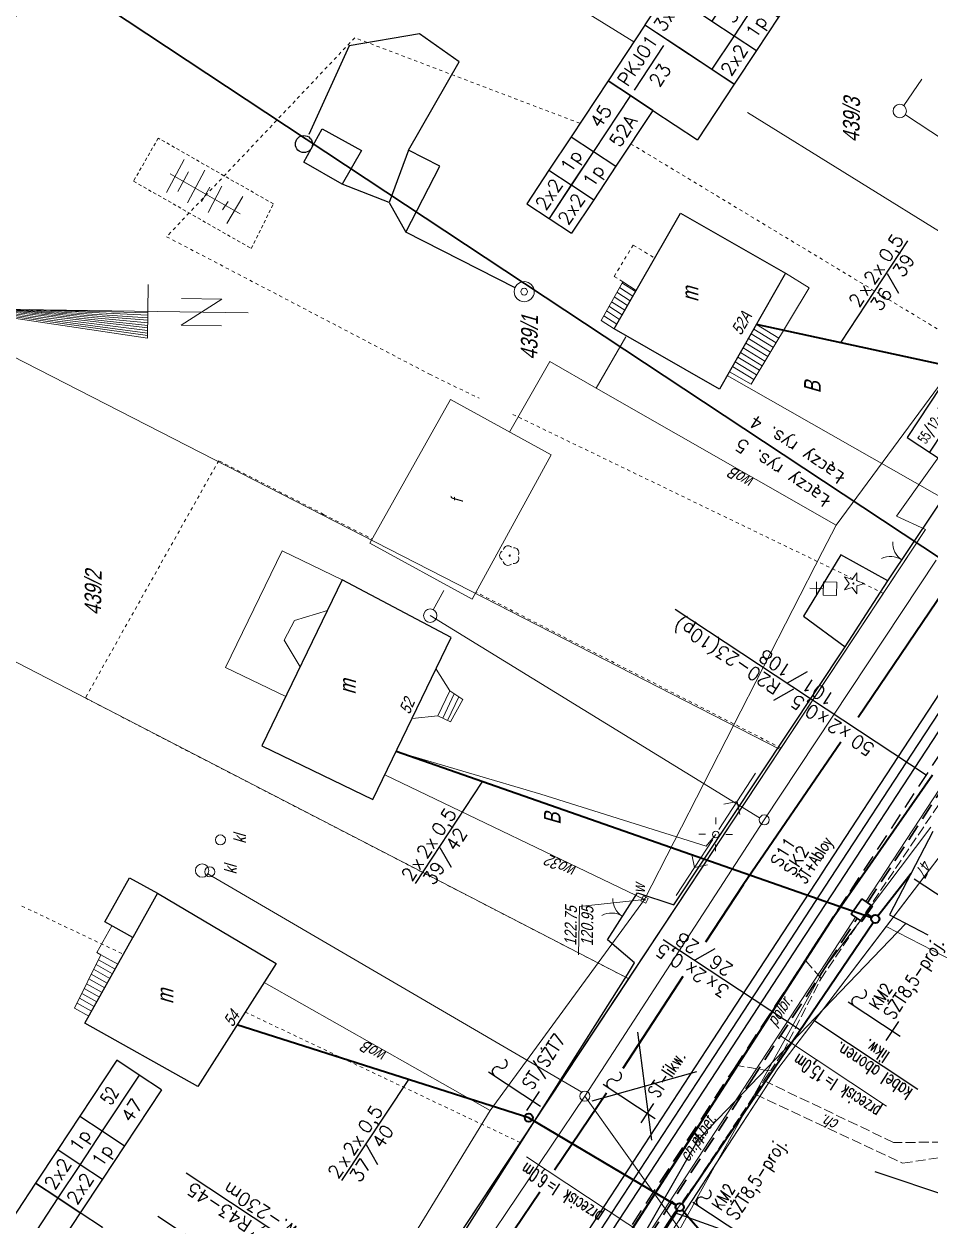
# Model space of a CAD drawing. Header units: millimetres. Extents: x 4848043 to 9699780, y 5827542 to 11659147.
# Drawn here: x 4849184.9 to 4849320.3, y 5830168.3 to 5830347 of the extents above; entities that cross this region are included whole.
import ezdxf
from ezdxf.enums import TextEntityAlignment as Align
from ezdxf.lldxf.tags import DXFTag

# ---------------------------------------------------------------- set-up
doc = ezdxf.new("R2010")
doc.units = ezdxf.units.MM
doc.header["$MEASUREMENT"] = 0
for name, pattern in [('0', [0]), ('BORDER', [1.75, 0.5, -0.25, 0.5, -0.25, 0, -0.25]), ('BTO', [0]), ('BUF', [0]), ('BZN', [1, 0.5, -0.5]), ('DASHED', [0.75, 0.5, -0.25]), ('GUZ', [1, 0.5, -0.5]), ('KOC', [2, 1.5, -0.5]), ('KOJ', [0]), ('KOS', [0]), ('SCH', [0]), ('UPE', [0]), ('UPW', [0]), ('WSQ', [0.85, 0.5, -0.35])]:
    doc.linetypes.add(name, pattern=pattern)
doc.layers.get('0').update_dxf_attribs({"lineweight": 18})
for name, color, linetype, lineweight in [('EADTD_T_0', 7, '0', 18), ('EBTOO_T_6', 7, '0', 18), ('EBTPO_L_2', 7, '0', 18), ('EBTPO_L_6', 9, '0', 18), ('EBUOA_T_1', 251, '0', 25), ('EBUPO_L_6', 7, '0', 18), ('EBUPP_L_3', 6, '0', 25), ('EDZPD_L_0', 251, '0', 18), ('EDZTD_T_0', 7, '0', 25), ('EUZOU_T_0', 251, '0', 18), ('EUZPU_L_4', 251, 'GUZ', 18), ('SDROK_T_1', 251, '0', 18), ('SDRPK_L_0', 7, '0', 35), ('SDRPK_L_2', 251, 'KOC', 18), ('SZAPM_T_0', 251, '0', 18), ('SZOPO_T_0', 251, '0', 18), ('SZZPZ_T_0', 251, '0', 15), ('TEL kable doziemne proj.', 32, 'BORDER', 30), ('TEL kanalizacja tel. proj.', 32, 'DASHED', 30), ('TEL rury opis', 6, 'Continuous', 20), ('TEL studnie projektowane', 32, 'Continuous', 30), ('TES kable napow. proj.', 241, 'LIN_NAPOW_PROJ', 35), ('TES zakończenia projektowane', 4, 'Continuous', 40), ('UEEPA_T_2', 251, '0', 18), ('UEEPON_L_0', 14, 'UPE', 18), ('UKKOA_T_3', 251, '0', 18), ('UKKPA_T_4', 251, '0', 18), ('UKKPA_T_6', 251, '0', 18), ('UKKPOR_L_0', 36, '0', 18), ('UTTPA_T_2', 34, '0', 18), ('UTTPO_L_0', 34, '0', 18), ('UWWOA_T_0', 251, '0', 18), ('UWWOO_T_0', 251, '0', 18), ('UWWPA_T_0', 251, '0', 18), ('UWWPO_L_0', 162, 'UPW', 18), ('UZB słupy telefoniczne', 32, 'Continuous', 30), ('WUKPS_L_1', 251, '0', 18), ('WUKPS_L_2', 251, '0', 18)]:
    doc.layers.add(name, color=color, linetype=linetype, lineweight=lineweight)
doc.layers.add('Kanaliza', color=36, linetype='DASHEDX2', lineweight=18, plot=False)
doc.layers.add('RYS layout', color=7, linetype='Continuous', lineweight=30, plot=False)
for name, color, linetype in [('NR-RYS @ 1', 7, 'Continuous'), ('S-T-DLUG', 30, 'Continuous'), ('SZOPO_L_0', 251, 'BGS'), ('TES kable kanałowe istn.', 140, 'Continuous'), ('TES kable kanałowe likw.', 9, 'KAB_KANAL_LIKW'), ('TES kable kanałowe proj.', 4, 'DASHED'), ('TES kable napow. likw.', 9, 'LIN_NAPOW_LIKW'), ('TES opisy kabli abon.', 30, 'Continuous'), ('TES opisy kabli rozdz.', 30, 'Continuous'), ('TES rury', 6, 'Continuous'), ('TES słup. PD', 6, 'Continuous'), ('TES zakończenia istniejące', 140, 'Continuous'), ('TES zakończenia likwidowane', 9, 'Continuous')]:
    doc.layers.add(name, color=color, linetype=linetype)
doc.styles.add('ROMANS', font='simplex.shx')
doc.styles.add('SIMPLEX', font='simplex.shx', dxfattribs={"width": 0.8, "height": 1.5})
doc.styles.add('Simplex2', font='simplex.shx', dxfattribs={"width": 0.7})
doc.styles.get("Standard").update_dxf_attribs({"font": 'txt', "width": 0.8, "oblique": 15})
doc.linetypes.add('BGS', pattern='A,2.5,[133,ltypeshp.shx,S=0.2,R=0,X=0,Y=0],2.5', length=5)
tags = doc.linetypes.add('DASHEDX2', pattern=[38.1, 25.4, -12.7]).pattern_tags.tags
tags[6:7] = [DXFTag(74, 4), DXFTag(75, 0), DXFTag(340, '0'), DXFTag(46, 1.0), DXFTag(50, 0.0), DXFTag(44, 0.0), DXFTag(45, 0.0)]
tags[4:5] = [DXFTag(74, 4), DXFTag(75, 0), DXFTag(340, '0'), DXFTag(46, 1.0), DXFTag(50, 0.0), DXFTag(44, 0.0), DXFTag(45, 0.0)]
doc.linetypes.add('KAB_KANAL_LIKW', pattern='A,0.5,[131,ltypeshp.shx,S=0.1,R=0,X=-0.1,Y=-0.1],0.2,[131,ltypeshp.shx,S=0.1,R=180,X=-0.1,Y=0.1],0.1', length=0.8)
doc.linetypes.add('LIN_NAPOW_LIKW', pattern='A,0.0001,[131,ltypeshp.shx,S=0.1,R=20,X=0.34023,Y=-0.12817],-0.1,[131,ltypeshp.shx,S=0.1,R=200,X=0.35977,Y=0.12817],-0.3,[135,l_napow.shx,S=0.1,R=0,X=-0.4,Y=0],-0.2,[135,l_napow.shx,S=0.1,R=180,X=0.2,Y=0],-0.2', length=0.8001)
doc.linetypes.add('LIN_NAPOW_PROJ', pattern='A,0.0001,-0.4,[136,l_napow.shx,S=0.1,R=0,X=-0.4,Y=0],-0.2,[137,l_napow.shx,S=0.1,R=0,X=-0.2,Y=0],-0.2', length=0.8001)

# ---------------------------------------------------------------- blocks, each defined once
blk = doc.blocks.new('FIG_2')
at = {"color": 0}
for p, q in [((-0.50583, 0.991555), (0.49417, 0.991555)), ((-0.00583, 0.491555), (-0.00583, 1.491555)), ((0.49417, 0.491555), (-0.50583, 0.491555)), ((-0.50583, 0.491555), (-0.50583, -0.508445)), ((0.49417, -0.508445), (0.49417, 0.491555)), ((-0.50583, -0.508445), (0.49417, -0.508445))]:
    blk.add_line(p, q, dxfattribs=at)
blk = doc.blocks.new('BGB')
at = {"color": 0}
for centre, start, end in [((-1.5, 0.021), 0, 60.404), ((1.5, 0.021), 120, 180.404)]:
    blk.add_arc(centre, 1.5, start, end, dxfattribs=at)
blk = doc.blocks.new('DIG')
at = {"color": 0}
for p, q in [((-0.78225, -0.26495), (-0.3012, 0.09375)), ((-0.4937, 0.6621), (-0.0039, 0.31545)), ((-0.3012, 0.09375), (-0.4937, 0.6621)), ((-0.0039, 0.31545), (0.4771, 0.67415)), ((0.4771, 0.67415), (0.2988, 0.1012)), ((0.2988, 0.1012), (0.7886, -0.24545)), ((-0.18225, -0.2575), (-0.78225, -0.26495)), ((0.01025, -0.82585), (-0.18225, -0.2575)), ((0.1886, -0.2529), (0.01025, -0.82585)), ((0.7886, -0.24545), (0.1886, -0.2529))]:
    blk.add_line(p, q, dxfattribs=at)
blk.add_circle((0, 0), 0.045, dxfattribs=at)
blk = doc.blocks.new('DLI')
at = {"color": 0}
blk.add_circle((0, 0), 0.045, dxfattribs=at)
for centre, start, end in [((-0.357, 0.116), 102.488, 221.918), ((0, 0.375), 30.487, 149.918), ((0.357, 0.116), -41.514, 77.916), ((-0.22, -0.303), 174.489, 293.916), ((0.22, -0.303), -113.512, 5.915)]:
    blk.add_arc(centre, 0.375, start, end, dxfattribs=at)
blk = doc.blocks.new('LAT')
at = {"color": 0}
for p, q in [((0.00809, 0.758155), (0.00809, 1.258155)), ((-1.24191, 0.008155), (-0.74191, 0.008155)), ((0.75809, 0.008155), (1.25809, 0.008155)), ((0.00809, -0.741845), (0.00809, -1.241845))]:
    blk.add_line(p, q, dxfattribs=at)
blk = doc.blocks.new('SLS')
at = {"color": 0}
blk.add_circle((0, 0), 0.25, dxfattribs=at)
blk.add_circle((0, 0), 0.25, dxfattribs=at)
blk = doc.blocks.new('PNN')
at = {"color": 0}
for p, q in [((0.4395, 0.01539), (5.4395, 0.01539)), ((2.9395, 0.01539), (2.2324, 0.72249)), ((2.9395, 0.01539), (2.2324, -0.69171))]:
    blk.add_line(p, q, dxfattribs=at)
blk = doc.blocks.new('UKK')
at = {"color": 0}
blk.add_circle((0, 0), 0.375, dxfattribs=at)
blk = doc.blocks.new('ZAS')
at = {"color": 0}
for p, q in [((0.2, 0.2), (-0.2, 0.2)), ((-0.2, 0.2), (-0.2, -0.2)), ((0.2, -0.2), (0.2, 0.2)), ((-0.2, -0.2), (0.2, -0.2))]:
    blk.add_line(p, q, dxfattribs=at)
blk.add_circle((0, 0), 0.045, dxfattribs=at)
blk = doc.blocks.new('STD')
at = {"color": 0}
for radius in [0.75, 0.25]:
    blk.add_circle((0, 0), radius, dxfattribs=at)
blk = doc.blocks.new('TR-SL1')
blk.add_circle((0, 0), 0.5)
blk = doc.blocks.new('KIER_PLN2')
for p, q in [((0.34, 24.464), (-1.66, -5.536)), ((0.34, 24.464), (-1.66, -5.536)), ((0.34, -20.536), (0.34, 24.464)), ((0.34, 23.089), (-1.47, -5.536)), ((0.34, 21.714), (-1.28, -5.536)), ((0.34, 20.339), (-1.09, -5.536)), ((0.34, 18.964), (-0.9, -5.536)), ((0.34, 17.589), (-0.71, -5.536)), ((0.34, 16.214), (-0.52, -5.536)), ((0.34, 14.839), (-0.33, -5.536)), ((0.34, 13.464), (-0.14, -5.536)), ((0.34, 12.089), (0.05, -5.536)), ((0.34, 10.714), (0.24, -5.536)), ((-1.66, -5.536), (2.34, -5.536)), ((-0.66, -16.536), (-0.66, -10.536)), ((-0.66, -10.536), (1.34, -16.536)), ((1.34, -16.536), (1.34, -10.536))]:
    blk.add_line(p, q)
blk = doc.blocks.new('KB-RZP')
at = {"style": 'SIMPLEX'}
for s, p in [('x', (-4.75, 0.25)), ('x', (-2.783, 0.25)), ('/', (0.5, 0.389))]:
    blk.add_text(s, height=1, dxfattribs=at).set_placement(p)
for tag, p in [('POJ-KAB', (-5.158, 0.25)), ('DL-KAB', (0.19, -1.25))]:
    blk.add_attdef(tag, text='', height=1, dxfattribs=at).set_placement(p, align=Align.RIGHT)
for tag, p in [('KONS-KAB', (-3.5, 0.25)), ('SR-ZYL', (-0.85, 0.25)), ('SEP', (0.835, -1.25))]:
    blk.add_attdef(tag, text='', height=1, dxfattribs=at).set_placement(p, align=Align.CENTER)
for tag, p in [('NR-KAB', (1.5, 0.25)), ('DL-MON', (1.5, -1.25))]:
    blk.add_attdef(tag, p, '', height=1, dxfattribs=at)
at = {"style": 'SIMPLEX', "flags": 1}
blk.add_attdef('TYP-KAB', text='', height=0.5, dxfattribs=at).set_placement((-8.408, 0.25), align=Align.RIGHT)
blk.add_attdef('REJ-SZAF', (7.64, 0.25), '', height=0.5, dxfattribs=at)
blk = doc.blocks.new('KB-IWP')
at = {"style": 'SIMPLEX'}
for p in [(-1.218, 0.25), (0.637, 0.25)]:
    blk.add_text('x', height=1, dxfattribs=at).set_placement(p, align=Align.RIGHT)
for tag, p in [('POJ-KAB', (-2.134, 0.25)), ('DL-KAB', (-0.618, -1.25))]:
    blk.add_attdef(tag, text='', height=1, dxfattribs=at).set_placement(p, align=Align.RIGHT)
for tag, p in [('KONS-KAB', (-0.519, 0.25)), ('SR-ZYL', (2.116, 0.25)), ('SEP', (-0.022, -1.25))]:
    blk.add_attdef(tag, text='', height=1, dxfattribs=at).set_placement(p, align=Align.CENTER)
at = {"style": 'SIMPLEX', "flags": 1}
blk.add_attdef('TYP-KAB', text='', height=0.5, dxfattribs=at).set_placement((-6.017, 0.25), align=Align.RIGHT)
blk.add_attdef('REJ-SZAF', (6.387, 0.25), '', height=0.5, dxfattribs=at)
at = {"style": 'SIMPLEX'}
blk.add_attdef('DL-MON', (0.697, -1.25), '', height=1, dxfattribs=at)
blk = doc.blocks.new('*U125')
for p, q in [((6, 0), (0, 0)), ((0, 0), (0, -8)), ((6, 0), (6, -4)), ((12, 0), (6, 0)), ((22, 0), (12, 0)), ((12, 0), (12, -4)), ((22, -4), (22, 0)), ((6, -4), (6, -8)), ((12, -4), (6, -4)), ((22, -4), (12, -4)), ((12, -4), (12, -8)), ((22, -8), (22, -4)), ((0, -8), (0, -12)), ((6, -8), (6, -12)), ((12, -8), (6, -8)), ((22, -8), (12, -8)), ((12, -8), (12, -12)), ((22, -12), (22, -8)), ((6, -12), (0, -12)), ((12, -12), (6, -12)), ((22, -12), (12, -12))]:
    blk.add_line(p, q)
at = {"style": 'SIMPLEX'}
for s, p in [('3x2', (3, -2)), ('1p', (9, -2)), ('2p', (9, -6)), ('3p', (9, -10))]:
    blk.add_text(s, height=2, dxfattribs=at).set_placement(p, align=Align.MIDDLE_CENTER)
for tag, p in [('PARA1', (17, -2)), ('PARA2', (17, -6)), ('PARA3', (17, -10))]:
    blk.add_attdef(tag, text='', height=2, dxfattribs=at).set_placement(p, align=Align.MIDDLE_CENTER)
blk = doc.blocks.new('*U136')
for p, q in [((6, 0), (0, 0)), ((0, 0), (0, -4)), ((6, 0), (6, -4)), ((12, 0), (6, 0)), ((22, 0), (12, 0)), ((12, 0), (12, -4)), ((22, -4), (22, 0)), ((6, -4), (0, -4)), ((12, -4), (6, -4)), ((22, -4), (12, -4))]:
    blk.add_line(p, q)
at = {"style": 'SIMPLEX'}
for s, p in [('2x2', (3, -2)), ('1p', (9, -2))]:
    blk.add_text(s, height=2, dxfattribs=at).set_placement(p, align=Align.MIDDLE_CENTER)
blk.add_attdef('PARA1', text='', height=2, dxfattribs=at).set_placement((17, -2), align=Align.MIDDLE_CENTER)
blk = doc.blocks.new('*U146')
for p, q in [((10, 0), (0, 0)), ((0, 0), (0, -4)), ((10, -4), (10, 0)), ((0, -4), (0, -8)), ((9, -4), (1, -4)), ((10, -8), (10, -4)), ((0, -8), (0, -12)), ((10, -12), (10, -8)), ((0, -12), (0, -16)), ((10, -16), (10, -12)), ((10, -16), (0, -16))]:
    blk.add_line(p, q)
at = {"style": 'SIMPLEX'}
for tag, p in [('SZAFA', (5, -2)), ('PUNKT', (5, -6))]:
    blk.add_attdef(tag, text='', height=2, dxfattribs=at).set_placement(p, align=Align.MIDDLE_CENTER)
blk = doc.blocks.new('OB')
at = {"style": 'ROMANS', "width": 0.6}
blk.add_text('l=', height=2, dxfattribs=at).set_placement((9.86, 0.18))
for tag, p in [('OB_TYP', (8.68, 0.18)), ('OB_SW', (11.54, -2.76))]:
    blk.add_attdef(tag, text='', height=2, dxfattribs=at).set_placement(p, align=Align.RIGHT)
blk.add_attdef('OB_DL', (11.91, 0.18), '', height=2, dxfattribs=at)
blk = doc.blocks.new('ZLOP')
for p, q in [((9.15, 0), (0, 0)), ((0, 0), (0, -11.62)), ((9.15, -11.62), (9.15, 0)), ((9.15, -4), (0, -4)), ((9.15, -8), (0, -8)), ((0, -11.62), (9.15, -11.62))]:
    blk.add_line(p, q)
blk.add_arc((4.58, -11.62), 4.58, 180, 0)
at = {"style": 'ROMANS', "width": 0.713756}
blk.add_attdef('MUFA', text='', height=1.41, dxfattribs=at).set_placement((0.63, -2.88), (8.18, -2.88), align=Align.FIT)
at = {"style": 'ROMANS'}
for tag, p in [('LACZNIK', (4.71, -6.72)), ('PARY', (4.69, -10.56))]:
    blk.add_attdef(tag, text='', height=1.41, dxfattribs=at).set_placement(p, align=Align.CENTER)
for tag, flags, p in [('NRZL', 4, (4.68, -14.12)), ('BOKT', 1, (4.69, -17.8))]:
    blk.add_attdef(tag, text='', height=1.41, dxfattribs=dict(at, flags=flags)).set_placement(p, align=Align.CENTER)

msp = doc.modelspace()

# ---------------------------------------------------------------- linework, layer by layer
at = {"layer": 'EBTPO_L_2', "color": 253, "linetype": 'BUF'}
for p, q in [((4849248.66, 5830290.84), (4849236.61, 5830269.39)), ((4849263.69, 5830282.59), (4849248.66, 5830290.84)), ((4849236.61, 5830269.39), (4849251.87, 5830261.02))]:
    msp.add_line(p, q, dxfattribs=at)
at = {"layer": 'EBTPO_L_2', "color": 253, "linetype": '0'}
for p, q in [((4849263.69, 5830282.59), (4849258.75, 5830273.58)), ((4849256.7, 5830269.85), (4849258.75, 5830273.58)), ((4849251.87, 5830261.02), (4849256.7, 5830269.85))]:
    msp.add_line(p, q, dxfattribs=at)
at = {"layer": 'EBTPO_L_6', "linetype": 'SCH'}
for p, q in [((4849298.72, 5830309.71), (4849290.32, 5830294.98)), ((4849298.72, 5830309.71), (4849302.26, 5830307.53)), ((4849271.15, 5830302.68), (4849274.4, 5830308.46)), ((4849273.11, 5830301.41), (4849276.39, 5830307.15)), ((4849273.88, 5830307.57), (4849275.9, 5830306.28)), ((4849274.27, 5830308.29), (4849276.31, 5830306.97)), ((4849276.39, 5830307.15), (4849274.4, 5830308.46)), ((4849302.26, 5830307.53), (4849293.55, 5830293.14)), ((4849272.72, 5830305.47), (4849274.72, 5830304.2)), ((4849273.12, 5830306.19), (4849275.11, 5830304.89)), ((4849273.49, 5830306.88), (4849275.51, 5830305.58)), ((4849271.94, 5830304.09), (4849273.92, 5830302.79)), ((4849272.33, 5830304.78), (4849274.31, 5830303.51)), ((4849273.11, 5830301.41), (4849271.15, 5830302.68)), ((4849271.55, 5830303.37), (4849273.52, 5830302.1)), ((4849297.71, 5830300.01), (4849294.37, 5830302.07)), ((4849296.45, 5830297.95), (4849293.17, 5830299.97)), ((4849296.89, 5830298.64), (4849293.56, 5830300.66)), ((4849297.3, 5830299.31), (4849293.95, 5830301.37)), ((4849295.63, 5830296.58), (4849292.36, 5830298.58)), ((4849296.04, 5830297.28), (4849292.78, 5830299.28)), ((4849294.39, 5830294.53), (4849291.19, 5830296.5)), ((4849294.8, 5830295.22), (4849291.58, 5830297.2)), ((4849295.22, 5830295.89), (4849291.97, 5830297.89)), ((4849290.32, 5830294.98), (4849293.55, 5830293.14)), ((4849293.98, 5830293.85), (4849290.77, 5830295.81)), ((4849248.54, 5830247.34), (4849246.5, 5830250.57)), ((4849248.54, 5830247.34), (4849246.75, 5830243.59)), ((4849247.49, 5830243.23), (4849249.21, 5830246.88)), ((4849248.2, 5830242.9), (4849249.89, 5830246.43)), ((4849248.54, 5830247.34), (4849250.48, 5830246.04)), ((4849250.48, 5830246.04), (4849248.66, 5830242.69)), ((4849246.75, 5830243.59), (4849242.93, 5830243.2)), ((4849246.75, 5830243.59), (4849248.66, 5830242.69)), ((4849195.8, 5830208.23), (4849198.05, 5830212.25)), ((4849198.05, 5830212.25), (4849201.2, 5830210.5)), ((4849201.2, 5830210.5), (4849198.94, 5830206.48)), ((4849196.41, 5830207.88), (4849192.51, 5830199.95)), ((4849196.41, 5830207.88), (4849195.8, 5830208.23)), ((4849196.06, 5830207.17), (4849198.55, 5830205.76)), ((4849198.94, 5830206.48), (4849196.41, 5830207.88)), ((4849198.94, 5830206.48), (4849194.63, 5830198.75)), ((4849195.35, 5830205.74), (4849197.77, 5830204.38)), ((4849195.7, 5830206.45), (4849198.16, 5830205.07)), ((4849194.29, 5830203.58), (4849196.61, 5830202.28)), ((4849194.64, 5830204.29), (4849197, 5830202.97)), ((4849195, 5830205.01), (4849197.39, 5830203.68)), ((4849193.59, 5830202.13), (4849195.82, 5830200.89)), ((4849193.94, 5830202.86), (4849196.22, 5830201.58)), ((4849194.63, 5830198.75), (4849192.51, 5830199.95)), ((4849192.88, 5830200.7), (4849195.04, 5830199.48)), ((4849193.23, 5830201.42), (4849195.43, 5830200.18))]:
    msp.add_line(p, q, dxfattribs=at)
at = {"layer": 'EBTPO_L_6', "linetype": 'BTO'}
for p, q in [((4849215.06, 5830250.81), (4849223.49, 5830268.27)), ((4849232.49, 5830263.91), (4849223.49, 5830268.27)), ((4849230.29, 5830259.36), (4849225.37, 5830257.85)), ((4849225.37, 5830257.85), (4849223.81, 5830254.9)), ((4849223.81, 5830254.9), (4849226.2, 5830250.92)), ((4849224.06, 5830246.47), (4849215.06, 5830250.81))]:
    msp.add_line(p, q, dxfattribs=at)
at = {"layer": 'EBUPO_L_6', "linetype": 'BZN'}
for p, q in [((4849273.11, 5830309.25), (4849275.95, 5830313.94)), ((4849275.95, 5830313.94), (4849279.16, 5830311.98)), ((4849274.4, 5830308.46), (4849273.11, 5830309.25))]:
    msp.add_line(p, q, dxfattribs=at)
at = {"layer": 'EBUPP_L_3', "linetype": '0'}
for p, q in [((4849226.77, 5830326.32), (4849229.48, 5830331.29)), ((4849229.48, 5830331.29), (4849235.38, 5830328.08)), ((4849235.38, 5830328.08), (4849232.45, 5830323.04)), ((4849232.45, 5830323.04), (4849226.77, 5830326.32)), ((4849273.11, 5830301.41), (4849283, 5830318.69)), ((4849283, 5830318.69), (4849298.72, 5830309.71)), ((4849298.72, 5830309.71), (4849288.85, 5830292.42)), ((4849288.85, 5830292.42), (4849273.11, 5830301.41)), ((4849232.49, 5830263.91), (4849220.49, 5830239.12)), ((4849248.78, 5830255.29), (4849232.49, 5830263.91)), ((4849237.07, 5830231.1), (4849248.78, 5830255.29)), ((4849220.49, 5830239.12), (4849237.07, 5830231.1)), ((4849320.7, 5830226.31), (4849314.23, 5830213.86)), ((4849197, 5830212.83), (4849200.68, 5830219.39)), ((4849200.68, 5830219.39), (4849204.89, 5830217.09)), ((4849204.89, 5830217.09), (4849201.2, 5830210.5)), ((4849204.89, 5830217.09), (4849222.59, 5830206.59)), ((4849201.2, 5830210.5), (4849197, 5830212.83)), ((4849314.23, 5830213.86), (4849319.97, 5830210.88)), ((4849194.03, 5830197.68), (4849201.2, 5830210.5)), ((4849222.59, 5830206.59), (4849210.9, 5830188.24)), ((4849210.9, 5830188.24), (4849194.03, 5830197.68))]:
    msp.add_line(p, q, dxfattribs=at)
at = {"layer": 'EBUPP_L_3', "color": 7}
msp.add_circle((4849226.76, 5830329.02), 1.28, dxfattribs=at)
at = {"layer": 'EDZPD_L_0', "linetype": '0'}
for p, q in [((4849216.61, 5830381.21), (4849276.05, 5830344.29)), ((4849367.42, 5830346.99), (4849315.3, 5830273.41)), ((4849293.04, 5830333.74), (4849338.18, 5830305.71)), ((4849297.91, 5830238.57), (4849158.47, 5830310.02)), ((4849338.18, 5830305.71), (4849315.3, 5830273.41)), ((4849136.12, 5830276.22), (4849275.28, 5830204.31)), ((4849315.3, 5830273.41), (4849319.64, 5830271.45)), ((4849315.3, 5830273.41), (4849319.64, 5830271.45)), ((4849319.64, 5830271.45), (4849165.91, 5830039.08)), ((4849319.64, 5830271.45), (4849297.91, 5830238.57)), ((4849297.91, 5830238.57), (4849275.65, 5830204.87)), ((4849297.54, 5830190.87), (4849330.21, 5830233.76)), ((4849313.72, 5830212.11), (4849330.21, 5830233.76)), ((4849297.54, 5830190.87), (4849313.72, 5830212.11)), ((4849313.72, 5830212.11), (4849357.35, 5830189.65)), ((4849275.28, 5830204.31), (4849231.55, 5830138.26)), ((4849275.65, 5830204.87), (4849275.28, 5830204.31)), ((4849165.49, 5829988.56), (4849297.54, 5830190.87)), ((4849282.82, 5830168.23), (4849297.54, 5830190.87))]:
    msp.add_line(p, q, dxfattribs=at)
at = {"layer": 'EUZPU_L_4', "linetype": 'GUZ'}
for p, q in [((4849234.36, 5830344.91), (4849206.25, 5830315.18)), ((4849268, 5830332.12), (4849234.36, 5830344.91)), ((4849275.57, 5830329.07), (4849331.02, 5830295.59)), ((4849206.25, 5830315.18), (4849245.53, 5830294.64)), ((4849245.53, 5830294.64), (4849252.94, 5830291.04)), ((4849313.33, 5830261.9), (4849257.62, 5830288.8)), ((4849214.03, 5830281.72), (4849194.11, 5830246.27)), ((4849229.71, 5830273.7), (4849214.03, 5830281.72)), ((4849229.71, 5830273.7), (4849236.96, 5830270.01)), ((4849298.06, 5830238.77), (4849252.45, 5830262.09)), ((4849194.11, 5830246.27), (4849206.12, 5830240.03)), ((4849275.28, 5830204.31), (4849206.12, 5830240.03)), ((4849184.64, 5830215.17), (4849199.79, 5830207.98)), ((4849259.08, 5830179.86), (4849217.98, 5830199.35))]:
    msp.add_line(p, q, dxfattribs=at)
at = {"layer": 'Kanaliza', "ltscale": 0.1}
for p, q in [((4849316.36, 5830334.77), (4849319.08, 5830338.71)), ((4849342.82, 5830316.12), (4849316.61, 5830333.41)), ((4849325.19, 5830274.38), (4849290.01, 5830294.46)), ((4849246.09, 5830259.45), (4849247.67, 5830262.31)), ((4849294.83, 5830228.34), (4849245.63, 5830258.57)), ((4849212.43, 5830220.01), (4849268.26, 5830187.36))]:
    msp.add_line(p, q, dxfattribs=at)
for centre in [(4849315.78, 5830333.96), (4849245.63, 5830258.57), (4849211.55, 5830220.49)]:
    msp.add_circle(centre, 1, dxfattribs=at)
at = {"layer": 'RYS layout'}
for points in [[(4849188.43, 5830355.33), (4849572.03, 5830935.54), (4849809.77, 5830778.36), (4849426.16, 5830198.15)], [(4849426.16, 5830198.15), (4849089.74, 5829689.31), (4848852, 5829846.49), (4849188.43, 5830355.33)]]:
    msp.add_lwpolyline(points, close=True, dxfattribs=at)
at = {"layer": 'SDRPK_L_0', "linetype": 'KOJ'}
for p, q in [((4849309.54, 5830243.4), (4849335.33, 5830281.55)), ((4849306.98, 5830239.66), (4849292.37, 5830218.37)), ((4849305.93, 5830213.63), (4849320.67, 5830234.77)), ((4849292.37, 5830218.37), (4849286.75, 5830209.8)), ((4849288.15, 5830186.1), (4849305.93, 5830213.63)), ((4849283.39, 5830204.66), (4849274.38, 5830190.92)), ((4849271.97, 5830187.24), (4849264.21, 5830175.75)), ((4849276.75, 5830168.41), (4849288.15, 5830186.1)), ((4849261.98, 5830172.45), (4849258.15, 5830166.78)), ((4849269.45, 5830157.09), (4849276.75, 5830168.41))]:
    msp.add_line(p, q, dxfattribs=at)
at = {"layer": 'SDRPK_L_2', "linetype": 'KOC'}
for p, q in [((4849324.96, 5830235.31), (4849304.02, 5830204.38)), ((4849304.02, 5830204.38), (4849301.69, 5830207.06)), ((4849298.29, 5830193.3), (4849303.96, 5830204.28)), ((4849304.02, 5830204.38), (4849303.96, 5830204.28)), ((4849298.29, 5830193.3), (4849296.46, 5830190.55)), ((4849296.46, 5830190.55), (4849291.55, 5830191.34)), ((4849294.15, 5830187.09), (4849295.49, 5830189.11)), ((4849295.49, 5830189.11), (4849296.46, 5830190.55)), ((4849314.85, 5830179.86), (4849295.49, 5830189.11)), ((4849285.36, 5830173.85), (4849294.15, 5830187.09)), ((4849294.15, 5830187.09), (4849316.17, 5830176.78)), ((4849326.13, 5830179.94), (4849314.85, 5830179.86)), ((4849316.17, 5830176.78), (4849326.72, 5830178.29)), ((4849285.36, 5830173.85), (4849282.14, 5830169.42))]:
    msp.add_line(p, q, dxfattribs=at)
at = {"layer": 'SDRPK_L_2', "linetype": 'KOS'}
msp.add_line((4849277.12, 5830161.75), (4849282.14, 5830169.42), dxfattribs=at)
at = {"layer": 'SZOPO_L_0', "linetype": 'BGS'}
for p, q in [((4849244.01, 5830345.47), (4849233.52, 5830343.68)), ((4849249.94, 5830341.33), (4849244.01, 5830345.47)), ((4849233.52, 5830343.68), (4849227.48, 5830330.47)), ((4849242.36, 5830328.1), (4849249.94, 5830341.33)), ((4849242.36, 5830328.1), (4849239.48, 5830320.29)), ((4849247.04, 5830325.72), (4849242.36, 5830328.1)), ((4849242, 5830315.86), (4849247.04, 5830325.72)), ((4849239.48, 5830320.29), (4849232.45, 5830323.04)), ((4849239.48, 5830320.29), (4849242, 5830315.86)), ((4849258.32, 5830307.53), (4849242, 5830315.86)), ((4849313.99, 5830263.75), (4849340.23, 5830303.01)), ((4849306.97, 5830267.64), (4849301.41, 5830258.51)), ((4849313.99, 5830263.75), (4849306.97, 5830267.64)), ((4849307.63, 5830253.92), (4849313.99, 5830263.75)), ((4849301.41, 5830258.51), (4849307.63, 5830253.92)), ((4849282, 5830215.35), (4849307.63, 5830253.92)), ((4849272.12, 5830210.15), (4849276.57, 5830217.15)), ((4849276.57, 5830217.15), (4849282, 5830215.35)), ((4849276.14, 5830206.72), (4849272.12, 5830210.15)), ((4849275.09, 5830204.98), (4849276.14, 5830206.72)), ((4849247.22, 5830160.99), (4849275.09, 5830204.98)), ((4849323.4, 5830171.69), (4849312.09, 5830175.49)), ((4849282.14, 5830169.42), (4849361.48, 5830141.08))]:
    msp.add_line(p, q, dxfattribs=at)
at = {"layer": 'TEL kable doziemne proj.', "ltscale": 5}
for p, q in [((4849311.62, 5830213.57), (4849310.91, 5830214.04)), ((4849286.53, 5830181.15), (4849285.09, 5830179.77)), ((4849286.51, 5830179.74), (4849285.12, 5830181.18)), ((4849282.4, 5830170.54), (4849281.72, 5830170.98))]:
    msp.add_line(p, q, dxfattribs=at)
at = {"layer": 'TEL kanalizacja tel. proj.', "ltscale": 5}
for points in [[(4849310.95, 5830215.68), (4849324.04, 5830235.69), (4849335.84, 5830253.7), (4849353.38, 5830280.53)], [(4849251.92, 5830126.01), (4849254.56, 5830130.07), (4849268.14, 5830150.23), (4849293.56, 5830189.08), (4849304.98, 5830206.54), (4849309.42, 5830213.33)]]:
    msp.add_lwpolyline(points, dxfattribs=at)
at = {"layer": 'TEL rury opis'}
for p, q in [((4849313.78, 5830185.31), (4849297.94, 5830195.78)), ((4849278.24, 5830165.66), (4849260.01, 5830177.72))]:
    msp.add_line(p, q, dxfattribs=at)
at = {"layer": 'TEL studnie projektowane'}
msp.add_lwpolyline([(4849310.09, 5830212.86), (4849311.69, 5830215.16), (4849310.11, 5830216.26), (4849308.52, 5830213.96)], close=True, dxfattribs=at)
at = {"layer": 'TES kable kanałowe istn.', "linetype": 'ByBlock'}
for p, q in [((4849300.71, 5830209.33), (4849306.68, 5830218.47)), ((4849289.29, 5830191.88), (4849300.71, 5830209.33))]:
    msp.add_line(p, q, dxfattribs=at)
for points in [[(4849306.68, 5830218.47), (4849319.77, 5830238.48), (4849331.58, 5830256.49), (4849346.24, 5830278.92), (4849343.36, 5830280.8), (4849356.48, 5830301.48), (4849360.02, 5830299.32), (4849369.68, 5830313.6)], [(4849185.23, 5830039.52), (4849192.92, 5830051.64), (4849195.32, 5830050.17), (4849225.49, 5830094.69), (4849236.1, 5830111.05), (4849233.29, 5830112.98), (4849244.93, 5830131.31), (4849248.11, 5830129.29), (4849263.89, 5830153.05), (4849289.3, 5830191.88)]]:
    msp.add_lwpolyline(points, dxfattribs=at)
at = {"layer": 'TES kable kanałowe likw.', "linetype": 'KAB_KANAL_LIKW', "ltscale": 5}
for p, q in [((4849298.34, 5830211.19), (4849304.32, 5830220.32)), ((4849299.45, 5830210.16), (4849305.43, 5830219.29)), ((4849286.93, 5830193.73), (4849298.34, 5830211.19)), ((4849288.04, 5830192.7), (4849299.45, 5830210.15))]:
    msp.add_line(p, q, dxfattribs=at)
for points in [[(4849304.18, 5830220.11), (4849317.27, 5830240.12), (4849329.07, 5830258.13), (4849341.79, 5830277.63), (4849339.05, 5830279.58), (4849355.76, 5830305.98), (4849359.43, 5830303.79), (4849367.19, 5830315.26)], [(4849305.43, 5830219.29), (4849318.52, 5830239.3), (4849330.32, 5830257.31), (4849344.16, 5830278.48), (4849341.3, 5830280.36), (4849356.01, 5830303.53), (4849359.58, 5830301.35), (4849368.44, 5830314.44)], [(4849166.12, 5830008.54), (4849183.94, 5830040.29), (4849192.44, 5830053.68), (4849194.88, 5830052.2), (4849224.24, 5830095.51), (4849234.04, 5830110.64), (4849231.25, 5830112.57), (4849244.47, 5830133.38), (4849247.67, 5830131.35), (4849262.64, 5830153.87), (4849288.04, 5830192.7)], [(4849243.63, 5830137.4), (4849251.12, 5830139.27), (4849261.53, 5830154.9), (4849286.93, 5830193.73)]]:
    msp.add_lwpolyline(points, dxfattribs=at)
at = {"layer": 'TES kable kanałowe proj.', "ltscale": 5}
for p, q in [((4849302.38, 5830208.24), (4849308.36, 5830217.38)), ((4849290.97, 5830190.78), (4849302.38, 5830208.24))]:
    msp.add_line(p, q, dxfattribs=at)
for points in [[(4849308.36, 5830217.38), (4849321.45, 5830237.38), (4849333.25, 5830255.4), (4849349.02, 5830279.52), (4849347.36, 5830280.58)], [(4849240.45, 5830120.53), (4849245.55, 5830128.55), (4849248.48, 5830126.69), (4849265.56, 5830151.94), (4849290.97, 5830190.78)]]:
    msp.add_lwpolyline(points, dxfattribs=at)
at = {"layer": 'TES kable napow. likw.', "ltscale": 5}
for p, q in [((4849286.22, 5830180.85), (4849316.69, 5830212.58)), ((4849253.14, 5830123.54), (4849285.51, 5830180))]:
    msp.add_line(p, q, dxfattribs=at)
at = {"layer": 'TES kable napow. proj.', "ltscale": 5}
for p, q in [((4849362.48, 5830287.33), (4849294.37, 5830302.07)), ((4849311.54, 5830213.44), (4849240.54, 5830238.26)), ((4849312.52, 5830213.7), (4849317.47, 5830220.08)), ((4849283.25, 5830170.71), (4849311.78, 5830212.74)), ((4849260.35, 5830183.57), (4849216.75, 5830197.42)), ((4849260.35, 5830183.57), (4849282.38, 5830170.51)), ((4849282.57, 5830169.69), (4849252.94, 5830124.51)), ((4849283.3, 5830169.75), (4849307.16, 5830142.41))]:
    msp.add_line(p, q, dxfattribs=at)
at = {"layer": 'TES opisy kabli rozdz.'}
for p, q in [((4849316.95, 5830314.55), (4849306.95, 5830299.43)), ((4849319.7, 5830234.72), (4849282.23, 5830259.5)), ((4849253.36, 5830233.69), (4849243.36, 5830218.57)), ((4849317.94, 5830219.23), (4849332.9, 5830209.34)), ((4849280.42, 5830210.21), (4849300.88, 5830196.69)), ((4849242.37, 5830189.28), (4849232.37, 5830174.16)), ((4849254.95, 5830145.02), (4849209.18, 5830175.28)), ((4849245.28, 5830142.13), (4849204.95, 5830168.79))]:
    msp.add_line(p, q, dxfattribs=at)
at = {"layer": 'TES rury', "linetype": 'Continuous'}
for p, q in [((4849308.05, 5830200.89), (4849315.82, 5830195.75)), ((4849302.93, 5830198.12), (4849318.47, 5830187.85)), ((4849276.6, 5830196.34), (4849278.7, 5830180.21)), ((4849315.59, 5830197.95), (4849313.7, 5830195.1)), ((4849254.35, 5830190.44), (4849262.11, 5830185.3)), ((4849269.82, 5830186.08), (4849285.48, 5830190.47)), ((4849261.88, 5830187.5), (4849260, 5830184.65)), ((4849284.85, 5830170.95), (4849292.61, 5830165.82))]:
    msp.add_line(p, q, dxfattribs=at)
for centre, start, end in [((4849309.32, 5830200.92), 56.5292, 236.5292), ((4849310.11, 5830202.12), 236.5292, 56.5292), ((4849255.61, 5830190.47), 56.5292, 236.5292), ((4849256.4, 5830191.67), 236.5292, 56.5292), ((4849286.11, 5830170.98), 56.5292, 236.5292), ((4849286.91, 5830172.18), 236.5292, 56.5292)]:
    msp.add_arc(centre, 0.721, start, end, dxfattribs=at)
at = {"layer": 'TES zakończenia likwidowane', "color": 0, "linetype": 'Continuous'}
for p, q in [((4849271.44, 5830188.6), (4849279.21, 5830183.47)), ((4849278.98, 5830185.67), (4849277.1, 5830182.82))]:
    msp.add_line(p, q, dxfattribs=at)
for centre, start, end in [((4849272.71, 5830188.63), 56.5292, 236.5292), ((4849273.5, 5830189.83), 236.5292, 56.5292)]:
    msp.add_arc(centre, 0.721, start, end, dxfattribs=at)
at = {"layer": 'TES zakończenia projektowane'}
for centre in [(4849312.12, 5830213.24), (4849260.35, 5830183.57), (4849282.9, 5830170.2)]:
    msp.add_circle(centre, 0.609, dxfattribs=at)
at = {"layer": 'UEEPON_L_0', "linetype": 'UPE'}
for p, q in [((4849262.13, 5830231.91), (4849240.54, 5830238.26)), ((4849286.87, 5830224.13), (4849262.13, 5830231.91)), ((4849288.29, 5830225.88), (4849286.87, 5830224.13))]:
    msp.add_line(p, q, dxfattribs=at)
at = {"layer": 'UKKPOR_L_0', "linetype": '0'}
for p, q in [((4849321.22, 5830266.84), (4849295.53, 5830228.05)), ((4849295.53, 5830228.05), (4849268.74, 5830186.79)), ((4849268.74, 5830186.79), (4849207.35, 5830095.85)), ((4849268.74, 5830186.79), (4849285.88, 5830162.78))]:
    msp.add_line(p, q, dxfattribs=at)
at = {"layer": 'UTTPO_L_0', "linetype": '0'}
for p, q in [((4849310.7, 5830215.85), (4849323.79, 5830235.85)), ((4849304.51, 5830205.91), (4849320.39, 5830226.99)), ((4849304.73, 5830206.71), (4849309.17, 5830213.5)), ((4849286.26, 5830172.95), (4849304.51, 5830205.91)), ((4849293.31, 5830189.25), (4849304.73, 5830206.71)), ((4849267.89, 5830150.4), (4849293.31, 5830189.25)), ((4849279.44, 5830160.63), (4849286.26, 5830172.95))]:
    msp.add_line(p, q, dxfattribs=at)
at = {"layer": 'UWWOA_T_0'}
for q in [(4849277.65, 5830216.15), (4849267.8, 5830207.89)]:
    msp.add_line((4849267.93, 5830215.13, 2), q, dxfattribs=at)
at = {"layer": 'UWWPO_L_0', "linetype": 'UPW'}
for p, q in [((4849319.47, 5830289.98), (4849330.85, 5830305.52)), ((4849270.43, 5830292.57), (4849274.83, 5830300.24)), ((4849263.52, 5830296.52), (4849257.53, 5830286.08)), ((4849263.52, 5830296.52), (4849270.43, 5830292.57)), ((4849306.25, 5830272.07), (4849270.43, 5830292.57)), ((4849306.25, 5830272.07), (4849319.47, 5830289.98)), ((4849304.24, 5830268.17), (4849306.25, 5830272.07)), ((4849277.65, 5830216.15), (4849304.24, 5830268.17)), ((4849277.65, 5830216.15), (4849238.86, 5830234.79)), ((4849254.56, 5830184.64), (4849277.65, 5830216.15)), ((4849254.56, 5830184.64), (4849220.82, 5830203.74)), ((4849224.97, 5830136.22), (4849254.56, 5830184.64))]:
    msp.add_line(p, q, dxfattribs=at)
at = {"layer": 'WUKPS_L_1', "linetype": '0'}
for p, q in [((4849208.89, 5830326.7), (4849206.24, 5830321.8)), ((4849209.5, 5830324.89), (4849207.91, 5830321.95)), ((4849211.98, 5830325.12), (4849209.38, 5830320.25)), ((4849206.77, 5830324.57), (4849217.25, 5830318.61)), ((4849212.72, 5830322.59), (4849211.46, 5830320.41)), ((4849214.52, 5830322.72), (4849212.45, 5830318.81)), ((4849215.44, 5830320.46), (4849214.62, 5830319.21)), ((4849217.62, 5830321.2), (4849215.26, 5830317.14))]:
    msp.add_line(p, q, dxfattribs=at)
at = {"layer": 'WUKPS_L_2', "linetype": 'WSQ'}
for p, q in [((4849204.99, 5830329.91), (4849201.31, 5830323.47)), ((4849222.2, 5830320.08), (4849204.99, 5830329.91)), ((4849201.31, 5830323.47), (4849218.9, 5830313.42)), ((4849218.9, 5830313.42), (4849222.2, 5830320.08))]:
    msp.add_line(p, q, dxfattribs=at)

# ---------------------------------------------------------------- block references
at = {"linetype": 'Continuous', "xscale": 1.999999999999998, "zscale": 1.999999999999998, "rotation": 89.17478727465868}
msp.add_blockref('KIER_PLN2', (4849197.91, 5830303.43), dxfattribs=at)
at = {"layer": 'SZAPM_T_0', "xscale": 2, "yscale": 2, "zscale": 2, "rotation": 88.97723720235952}
msp.add_blockref('FIG_2', (4849305.32, 5830262.61), dxfattribs=at)
at = {"layer": 'SZOPO_T_0'}
for p, xscale, yscale, zscale, rotation in [((4849316.08, 5830266.89), 2.000000000050339, 2.000000000050339, 2.000000000050339, 56.24723718848846), ((4849274.34, 5830213.65), 1.999999999992978, 1.999999999992978, 1.999999999992978, 57.58723721204525)]:
    msp.add_blockref('BGB', p, dxfattribs=dict(at, xscale=xscale, yscale=yscale, zscale=zscale, rotation=rotation))
at = {"layer": 'SZZPZ_T_0', "xscale": 2, "yscale": 2, "zscale": 2, "rotation": 88.97723720235952}
for name, p in [('DLI', (4849257.5, 5830267.54)), ('DIG', (4849308.84, 5830263.38))]:
    msp.add_blockref(name, p, dxfattribs=at)
at = {"layer": 'TEL rury opis', "rotation": 146.5291581767151}
for p, values in [((4849315, 5830183.97), {'OB_TYP': 'przecisk', 'OB_DL': '15,0m'}), ((4849273.48, 5830168.27), {'OB_TYP': 'przecisk', 'OB_DL': '6,0m'})]:
    msp.add_blockref('OB', p, dxfattribs=at).add_auto_attribs(values)
at = {"layer": 'TES opisy kabli abon.', "linetype": 'Continuous'}
for p, xscale, yscale, zscale, rotation, values in [((4849313.38, 5830309.15), 1.999999999546577, 1.999999999546577, 1.999999999546577, 56.52915818062414, {'POJ-KAB': '2', 'KONS-KAB': '2', 'DL-KAB': '36', 'DL-MON': '39', 'SR-ZYL': '0,5', 'SEP': '/'}), ((4849246.56, 5830223.4), 1.999999999546577, 1.999999999546577, 1.999999999546577, 56.52915818062414, {'POJ-KAB': '2', 'KONS-KAB': '2', 'DL-KAB': '39', 'DL-MON': '42', 'SR-ZYL': '0,5', 'SEP': '/'}), ((4849285.77, 5830206.64), 1.999999999546578, 1.999999999546578, 1.999999999546578, 146.529158176126, {'POJ-KAB': '3', 'KONS-KAB': '2', 'DL-KAB': '26', 'DL-MON': '28', 'SR-ZYL': '0,5', 'SEP': '/'}), ((4849235.57, 5830179), 1.999999999546577, 1.999999999546577, 1.999999999546577, 56.52915818062414, {'POJ-KAB': '2', 'KONS-KAB': '2', 'DL-KAB': '37', 'DL-MON': '40', 'SR-ZYL': '0,5', 'SEP': '/'})]:
    msp.add_blockref('KB-IWP', p, dxfattribs=dict(at, xscale=xscale, yscale=yscale, zscale=zscale, rotation=rotation)).add_auto_attribs(values)
at = {"layer": 'TES opisy kabli rozdz.'}
for p, xscale, yscale, zscale, rotation, values in [((4849300.98, 5830247.1), 1.999999999999999, 1.999999999999999, 1.999999999999999, 146.5291581772283, {'POJ-KAB': '50', 'KONS-KAB': '2', 'SR-ZYL': '0,5', 'NR-KAB': 'R20-23(10p)', 'DL-KAB': '101', 'DL-MON': '108', 'SEP': '/'}), ((4849222, 5830166.81), 1.999999999883584, 1.999999999883584, 1.999999999883584, 146.5291581788959, {'POJ-KAB': 'XTKMXpw15', 'KONS-KAB': '4', 'SR-ZYL': '0,5', 'NR-KAB': 'R43-45', 'SEP': 'likw.-230m'})]:
    msp.add_blockref('KB-RZP', p, dxfattribs=dict(at, xscale=xscale, yscale=yscale, zscale=zscale, rotation=rotation)).add_auto_attribs(values)
at = {"layer": 'TES słup. PD', "rotation": 56.5291581777421}
for p in [(4849277.71, 5830346.81), (4849174.54, 5830155.43)]:
    msp.add_blockref('*U125', p, dxfattribs=at)
at = {"layer": 'TES słup. PD', "rotation": 56.52915818016236}
for name, p, values in [('*U136', (4849287.72, 5830340.19), {'PARA1': '52A'}), ('*U146', (4849272.19, 5830338.46), {'SZAFA': 'PKJ01', 'PUNKT': '23'}), ('*U136', (4849260.06, 5830320.11), {'PARA1': '45'}), ('*U136', (4849263.4, 5830317.91), {'PARA1': '52A'}), ('*U136', (4849190.01, 5830171.58), {'PARA1': '47'})]:
    msp.add_blockref(name, p, dxfattribs=at).add_auto_attribs(values)
at = {"layer": 'TES słup. PD'}
ref = msp.add_blockref('*U136', (4849186.68, 5830173.79), dxfattribs=dict(at, rotation=56.52915818016236))
ref.add_attrib('PARA1', '52', dxfattribs={"layer": '0', "height": 2, "rotation": 56.5292, "style": 'SIMPLEX', "width": 0.7}).set_placement((4849197.72, 5830186.86), align=Align.MIDDLE_CENTER)
at = {"layer": 'TES zakończenia istniejące', "linetype": 'ByBlock', "ltscale": 5}
ref = msp.add_blockref('ZLOP', (4849316.87, 5830285.17), dxfattribs=dict(at, rotation=56.71662228995471))
ref.add_attrib('MUFA', '55/12-150', dxfattribs={"layer": '0', "height": 1.5, "rotation": 56.7166, "style": 'ROMANS', "width": 0.607616}).set_placement((4849319.63, 5830284.11), (4849323.77, 5830290.42), align=Align.FIT)
ref.add_attrib('LACZNIK', 'mod.10p.', dxfattribs={"layer": '0', "height": 1.5, "rotation": 56.7166, "style": 'ROMANS', "width": 0.8}).set_placement((4849325.07, 5830285.41), align=Align.CENTER)
ref.add_attrib('PARY', '5', dxfattribs={"layer": '0', "height": 1.41, "rotation": 56.7166, "style": 'ROMANS'}).set_placement((4849328.27, 5830283.29), align=Align.CENTER)
at = {"layer": 'UEEPA_T_2'}
for name, xscale, yscale, zscale, rotation in [('PNN', 2.000000000196721, 2.000000000196721, 2.000000000196721, 56.93723721784144), ('LAT', 2, 2, 2, 88.97723720235952), ('PNN', 2.000000000076466, 2.000000000076466, 2.000000000076466, 236.8872371979548), ('SLS', 2, 2, 2, 88.97723720235952)]:
    msp.add_blockref(name, (4849288.29, 5830225.88), dxfattribs=dict(at, xscale=xscale, yscale=yscale, zscale=zscale, rotation=rotation))
at = {"layer": 'UKKPA_T_4', "xscale": 2, "yscale": 2, "zscale": 2, "rotation": 88.97723720235952}
for p in [(4849295.53, 5830228.05), (4849268.74, 5830186.79)]:
    msp.add_blockref('UKK', p, dxfattribs=at)
at = {"layer": 'UKKPA_T_6', "xscale": 2, "yscale": 2, "zscale": 2, "rotation": 88.97723720235952}
for p in [(4849214.28, 5830225.06), (4849212.69, 5830220.31)]:
    msp.add_blockref('UKK', p, dxfattribs=at)
at = {"layer": 'UTTPA_T_2', "color": 32, "xscale": 2.2, "yscale": 2.2, "zscale": 2, "rotation": 88.97723720235952}
msp.add_blockref('SLS', (4849285.81, 5830180.46), dxfattribs=at)
at = {"layer": 'UWWPA_T_0'}
for name, p, xscale, yscale, zscale, rotation in [('STD', (4849259.67, 5830306.97), 2, 2, 2, 88.97723720235952), ('ZAS', (4849277.65, 5830216.15), 2.000000000328276, 2.000000000328276, 2.000000000328276, 62.91723719498641)]:
    msp.add_blockref(name, p, dxfattribs=dict(at, xscale=xscale, yscale=yscale, zscale=zscale, rotation=rotation))
at = {"layer": 'UZB słupy telefoniczne', "xscale": 1.2, "yscale": 1.2}
for p, rotation in [((4849312.12, 5830213.24), 268.9772372023595), ((4849260.35, 5830183.57), 18.5209168037958), ((4849282.9, 5830170.2), 268.9772372023595)]:
    msp.add_blockref('TR-SL1', p, dxfattribs=dict(at, rotation=rotation))

# ---------------------------------------------------------------- texts
at = {"layer": 'EADTD_T_0', "char_height": 1.8, "attachment_point": 8, "line_spacing_factor": 0.82}
for s, insert, rotation in [('52A', (4849292.92, 5830301.81), 60.2331), ('52', (4849242.99, 5830244.7), 66.3122), ('47', (4849318.65, 5830221.34), 242.5929), ('54', (4849216.71, 5830197.9), 57.4868)]:
    msp.add_mtext(s, dxfattribs=dict(at, insert=insert, rotation=rotation))
at = {"layer": 'EBTOO_T_6', "insert": (4849248.74, 5830275.44), "char_height": 1.8, "attachment_point": 1, "rotation": 88.9772, "line_spacing_factor": 0.82}
msp.add_mtext('f', dxfattribs=at)
at = {"layer": 'EBUOA_T_1', "char_height": 2.48, "attachment_point": 9, "rotation": 88.9772, "line_spacing_factor": 0.82}
for insert in [(4849285.7, 5830307.64), (4849234.53, 5830248.99), (4849207.28, 5830202.75)]:
    msp.add_mtext('m', dxfattribs=dict(at, insert=insert))
at = {"layer": 'EDZTD_T_0', "char_height": 2.48, "attachment_point": 5, "rotation": 88.9772, "line_spacing_factor": 0.82}
for s, insert in [('439/3', (4849308.56, 5830332.63)), ('439/1', (4849260.45, 5830300.13)), ('439/2', (4849195.27, 5830261.97))]:
    msp.add_mtext(s, dxfattribs=dict(at, insert=insert))
at = {"layer": 'EUZOU_T_0', "char_height": 2.5, "attachment_point": 5, "rotation": 88.9772, "line_spacing_factor": 0.82}
for insert in [(4849302.72, 5830292.68), (4849263.86, 5830228.24)]:
    msp.add_mtext('B', dxfattribs=dict(at, insert=insert))
at = {"layer": 'NR-RYS @ 1', "color": 6, "style": 'ROMANS'}
for s, p in [('Łączy rys. 4', (4849300.58, 5830283.64)), ('Łączy rys. 5', (4849298.42, 5830280.19))]:
    msp.add_text(s, height=1.98, rotation=146.5292, dxfattribs=at).set_placement(p, align=Align.MIDDLE)
at = {"layer": 'S-T-DLUG', "style": 'ROMANS'}
for s, p in [('S11', (4849297.84, 5830220.82)), ('SK2', (4849299.79, 5830219.54))]:
    msp.add_text(s, height=1.8, rotation=57.3734, dxfattribs=at).set_placement(p)
at = {"layer": 'S-T-DLUG', "style": 'ROMANS', "width": 0.7}
msp.add_text('3T+Abloy', height=1.8, rotation=57.3734, dxfattribs=at).set_placement((4849301.67, 5830218.35))
at = {"layer": 'SDROK_T_1', "char_height": 1.8, "attachment_point": 5, "line_spacing_factor": 0.82}
for s, insert, rotation in [('polbr.', (4849298.04, 5830199.47), 57.1825), ('ch.pł.bet.', (4849285.81, 5830180.46), 57.1825), ('ch.', (4849305.34, 5830182.81), 154.4895)]:
    msp.add_mtext(s, dxfattribs=dict(at, insert=insert, rotation=rotation))
at = {"layer": 'TES rury', "linetype": 'Continuous'}
for s, height, rotation, style, width, p in [('SŻT8,5-proj.', 2, 56.5292, 'ROMANS', 0.8, (4849314.85, 5830198.05)), ('KM2', 1.8, 56.5292, 'ROMANS', 0.8, (4849312.57, 5830199.55)), ('ST/SŻT7', 2, 56.5292, 'ROMANS', 0.8, (4849260.86, 5830187.57)), ('kabel abonen.', 2, 146.5292, 'Simplex2', 0.7, (4849317.89, 5830187.75)), ('likw.', 2, 146.5292, 'Simplex2', 0.7, (4849314.43, 5830193.28)), ('SŻT8,5-proj.', 2, 56.5292, 'ROMANS', 0.8, (4849291.36, 5830168.08)), ('KM2', 1.8, 56.5292, 'ROMANS', 0.8, (4849289.08, 5830169.59))]:
    msp.add_text(s, height=height, rotation=rotation, dxfattribs=dict(at, style=style, width=width)).set_placement(p)
at = {"layer": 'TES zakończenia likwidowane', "color": 0, "linetype": 'Continuous', "style": 'ROMANS', "width": 0.7}
msp.add_text('ST-likw.', height=2, rotation=56.5292, dxfattribs=at).set_placement((4849279.67, 5830186.38))
at = {"layer": 'UKKOA_T_3', "char_height": 1.8, "attachment_point": 2, "rotation": 88.9772, "line_spacing_factor": 0.82}
for insert in [(4849216.3, 5830225.23), (4849214.9, 5830220.65)]:
    msp.add_mtext('kl', dxfattribs=dict(at, insert=insert))
at = {"layer": 'UWWOA_T_0', "char_height": 1.8, "rotation": 88.9772, "line_spacing_factor": 0.82}
for s, insert, attachment_point in [('w', (4849277.69, 5830217.09), 7), ('122.75\\P120.95', (4849270.05, 5830215.09), 9)]:
    msp.add_mtext(s, dxfattribs=dict(at, insert=insert, attachment_point=attachment_point))
at = {"layer": 'UWWOO_T_0', "char_height": 1.8, "attachment_point": 8, "line_spacing_factor": 0.82}
for s, insert, rotation in [('woB', (4849292.57, 5830279.92), 150.2194), ('wo32', (4849265.59, 5830221.95), 154.3266), ('woB', (4849237.69, 5830194.2), 150.4617)]:
    msp.add_mtext(s, dxfattribs=dict(at, insert=insert, rotation=rotation))

doc.saveas('drawing.dxf')
